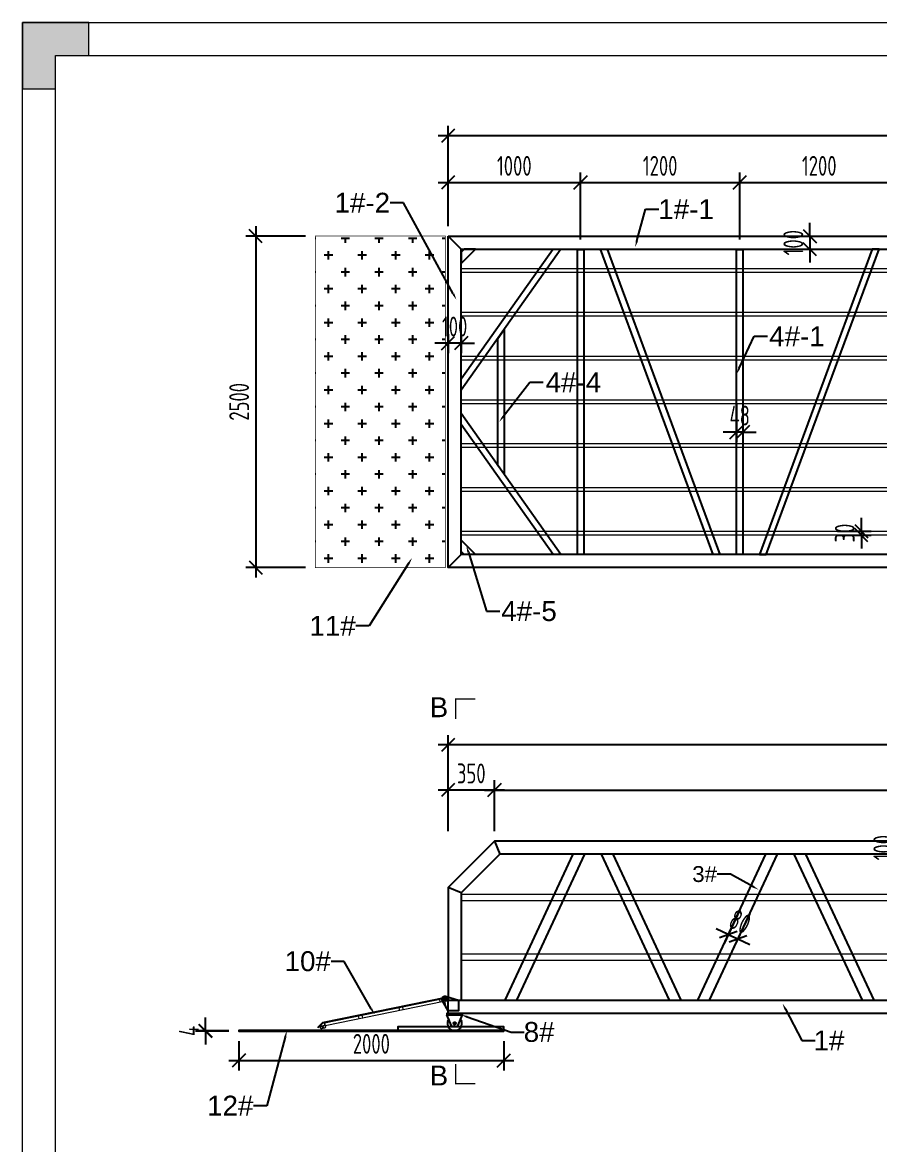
# Model space of a CAD drawing. Header units: millimetres. Extents: x 136606 to 1229059, y 82794 to 127566.
# Drawn here: x 838898 to 845363, y 118569 to 127031 of the extents above; entities that cross this region are included whole.
import ezdxf
from ezdxf import colors
from ezdxf.entities.mleader import LeaderData, LeaderLine
from ezdxf.math import Vec2, Vec3

# ---------------------------------------------------------------- set-up
doc = ezdxf.new("R2010")
doc.units = ezdxf.units.MM
doc.linetypes.add('CENTER', pattern=[0.6, 0.375, -0.075, 0.075, -0.075])
doc.linetypes.add('CENTER2', pattern=[28.575, 19.05, -3.175, 3.175, -3.175])
for name, color, linetype, lineweight in [('加强板', 140, 'Continuous', 18), ('图框', 7, 'Continuous', 13), ('型材', 7, 'Continuous', 15), ('文本', 3, 'Continuous', 13), ('铝斜撑', 241, 'Continuous', 9), ('铝龙骨', 7, 'Continuous', 9)]:
    doc.layers.add(name, color=color, linetype=linetype, lineweight=lineweight)
for name, color, linetype in [('标注', 9, 'Continuous'), ('铝横梁', 220, 'Continuous'), ('铝通', 4, 'Continuous')]:
    doc.layers.add(name, color=color, linetype=linetype)
doc.styles.add('Arial', font='arial.ttf')
doc.styles.add('hztxt', font='ros1.shx', dxfattribs={"width": 0.8, "bigfont": 'hztxt.shx'})
doc.dimstyles.new('DIM-50', dxfattribs={"dimscale": 50, "dimtxt": 3, "dimasz": 2, "dimexe": 1.5, "dimexo": 1.5, "dimgap": 1, "dimtad": 1, "dimdec": 1, "dimdsep": 46, "dimtxsty": 'hztxt', "dimblk": 'OBLIQUE', "dimcen": 0, "dimdle": 1.5, "dimclrd": 9, "dimclre": 9, "dimclrt": 2, "dimadec": 1, "dimazin": 0, "dimtfac": 1, "dimtdec": 1, "dimtix": 1, "dimtmove": 2, "dimatfit": 3, "dimldrblk": 'OBLIQUE', "dimfxl": 15, "dimtolj": 1, "dimtzin": 0, "dimarcsym": 1})

# ---------------------------------------------------------------- blocks, each defined once
blk = doc.blocks.new('_Oblique')
at = {"color": 0, "linetype": 'ByBlock', "lineweight": -2}
blk.add_line((-0.5, -0.5), (0.5, 0.5), dxfattribs=at)
blk = doc.blocks.new('*D942')
at = {"layer": 'Defpoints', "color": 0, "transparency": 16777216}
for p in [(842108.3, 121582), (842108.3, 120857.5, 0), (850108.3, 120857.5, 0)]:
    blk.add_point(p, dxfattribs=at)
at = {"layer": '标注', "color": 9, "lineweight": -2, "transparency": 16777216}
for p, q in [((842108.3, 120932.5), (842108.3, 121657)), ((850108.3, 120932.5), (850108.3, 121657)), ((850183.3, 121582), (842033.3, 121582))]:
    blk.add_line(p, q, dxfattribs=at)
at = {"layer": '标注', "color": 9, "lineweight": -2, "transparency": 16777216, "xscale": 100, "yscale": 100, "zscale": 100, "rotation": 180}
blk.add_blockref('_Oblique', (842108.3, 121582), dxfattribs=at)
at = {"layer": '标注', "color": 9, "lineweight": -2, "transparency": 16777216, "xscale": 100, "yscale": 100, "zscale": 100}
blk.add_blockref('_Oblique', (850108.3, 121582), dxfattribs=at)
at = {"layer": '标注', "color": 2, "transparency": 16777216, "insert": (846108.3, 121707), "char_height": 150, "attachment_point": 5, "style": 'hztxt'}
blk.add_mtext('\\A1;8000', dxfattribs=at)
blk = doc.blocks.new('*D943')
at = {"layer": 'Defpoints', "color": 0, "transparency": 16777216}
for p in [(841108.3, 125419.6, 0), (840657.5, 122919.6), (841108.1, 122919.6, 0)]:
    blk.add_point(p, dxfattribs=at)
at = {"layer": '标注', "color": 9, "lineweight": -2, "transparency": 16777216}
for p, q in [((840657.5, 125494.6), (840657.5, 122844.6)), ((841033.3, 125419.6), (840582.5, 125419.6)), ((841033.1, 122919.6), (840582.5, 122919.6))]:
    blk.add_line(p, q, dxfattribs=at)
at = {"layer": '标注', "color": 9, "lineweight": -2, "transparency": 16777216, "xscale": 100, "yscale": 100, "zscale": 100}
for p, rotation in [((840657.5, 125419.6), 90), ((840657.5, 122919.6), 270)]:
    blk.add_blockref('_Oblique', p, dxfattribs=dict(at, rotation=rotation))
at = {"layer": '标注', "color": 2, "transparency": 16777216, "insert": (840532.5, 124169.6), "char_height": 150, "attachment_point": 5, "rotation": 90, "style": 'hztxt'}
blk.add_mtext('\\A1;2500', dxfattribs=at)
blk = doc.blocks.new('*D945')
at = {"layer": 'Defpoints', "color": 0, "transparency": 16777216}
for p in [(842108.3, 126175.8), (842108.3, 125419.6, 0), (850108.3, 125419.6, 0)]:
    blk.add_point(p, dxfattribs=at)
at = {"layer": '标注', "color": 9, "lineweight": -2, "transparency": 16777216}
for p, q in [((842108.3, 125494.6), (842108.3, 126250.8)), ((850108.3, 125494.6), (850108.3, 126250.8)), ((850183.3, 126175.8), (842033.3, 126175.8))]:
    blk.add_line(p, q, dxfattribs=at)
at = {"layer": '标注', "color": 9, "lineweight": -2, "transparency": 16777216, "xscale": 100, "yscale": 100, "zscale": 100, "rotation": 180}
blk.add_blockref('_Oblique', (842108.3, 126175.8), dxfattribs=at)
at = {"layer": '标注', "color": 9, "lineweight": -2, "transparency": 16777216, "xscale": 100, "yscale": 100, "zscale": 100}
blk.add_blockref('_Oblique', (850108.3, 126175.8), dxfattribs=at)
at = {"layer": '标注', "color": 2, "transparency": 16777216, "insert": (846108.3, 126300.8), "char_height": 150, "attachment_point": 5, "style": 'hztxt'}
blk.add_mtext('\\A1;8000', dxfattribs=at)
blk = doc.blocks.new('EB')
at = {"layer": '加强板'}
blk.add_lwpolyline([(1337537242.4, 365767056.4), (1337537242.4, 365767006.4), (1337537257.4, 365767006.4), (1337537267.4, 365767056.4)], close=True, dxfattribs=at)
at = {"layer": '铝通'}
blk.add_lwpolyline([(1337537285.1, 365767056, 0.668622), (1337537253.6, 365767089.8), (1337537162.4, 365767061.4), (1337537162.4, 365766981.4), (1337537242.4, 365766981.4)], format="xyb", close=True, dxfattribs=at)
blk.add_circle((1337537262.4, 365767066.4), 7, dxfattribs=at)
blk = doc.blocks.new('*D951')
at = {"layer": 'Defpoints', "color": 0, "transparency": 16777216}
for p in [(845508.3, 125824), (844308.3, 125319.6, 0), (845508.3, 125319.6, 0)]:
    blk.add_point(p, dxfattribs=at)
at = {"layer": '标注', "color": 9, "lineweight": -2, "transparency": 16777216}
for p, q in [((844308.3, 125394.6), (844308.3, 125899)), ((845508.3, 125394.6), (845508.3, 125899)), ((844233.3, 125824), (845583.3, 125824))]:
    blk.add_line(p, q, dxfattribs=at)
at = {"layer": '标注', "color": 9, "lineweight": -2, "transparency": 16777216, "xscale": 100, "yscale": 100, "zscale": 100, "rotation": 180}
blk.add_blockref('_Oblique', (844308.3, 125824), dxfattribs=at)
at = {"layer": '标注', "color": 9, "lineweight": -2, "transparency": 16777216, "xscale": 100, "yscale": 100, "zscale": 100}
blk.add_blockref('_Oblique', (845508.3, 125824), dxfattribs=at)
at = {"layer": '标注', "color": 2, "transparency": 16777216, "insert": (844908.3, 125949), "char_height": 150, "attachment_point": 5, "style": 'hztxt'}
blk.add_mtext('\\A1;1200', dxfattribs=at)
blk = doc.blocks.new('*D952')
at = {"layer": 'Defpoints', "color": 0, "transparency": 16777216}
for p in [(844308.3, 125824), (843108.3, 125319.6, 0), (844308.3, 125319.6, 0)]:
    blk.add_point(p, dxfattribs=at)
at = {"layer": '标注', "color": 9, "lineweight": -2, "transparency": 16777216}
for p, q in [((843108.3, 125394.6), (843108.3, 125899)), ((844308.3, 125394.6), (844308.3, 125899)), ((843033.3, 125824), (844383.3, 125824))]:
    blk.add_line(p, q, dxfattribs=at)
at = {"layer": '标注', "color": 9, "lineweight": -2, "transparency": 16777216, "xscale": 100, "yscale": 100, "zscale": 100, "rotation": 180}
blk.add_blockref('_Oblique', (843108.3, 125824), dxfattribs=at)
at = {"layer": '标注', "color": 9, "lineweight": -2, "transparency": 16777216, "xscale": 100, "yscale": 100, "zscale": 100}
blk.add_blockref('_Oblique', (844308.3, 125824), dxfattribs=at)
at = {"layer": '标注', "color": 2, "transparency": 16777216, "insert": (843708.3, 125949), "char_height": 150, "attachment_point": 5, "style": 'hztxt'}
blk.add_mtext('\\A1;1200', dxfattribs=at)
blk = doc.blocks.new('*D953')
at = {"layer": 'Defpoints', "color": 0, "transparency": 16777216}
for p in [(843108.3, 125824), (842108.3, 125419.6, 0), (843108.3, 125319.6, 0)]:
    blk.add_point(p, dxfattribs=at)
at = {"layer": '标注', "color": 9, "lineweight": -2, "transparency": 16777216}
for p, q in [((842108.3, 125494.6), (842108.3, 125899)), ((843108.3, 125394.6), (843108.3, 125899)), ((842033.3, 125824), (843183.3, 125824))]:
    blk.add_line(p, q, dxfattribs=at)
at = {"layer": '标注', "color": 9, "lineweight": -2, "transparency": 16777216, "xscale": 100, "yscale": 100, "zscale": 100, "rotation": 180}
blk.add_blockref('_Oblique', (842108.3, 125824), dxfattribs=at)
at = {"layer": '标注', "color": 9, "lineweight": -2, "transparency": 16777216, "xscale": 100, "yscale": 100, "zscale": 100}
blk.add_blockref('_Oblique', (843108.3, 125824), dxfattribs=at)
at = {"layer": '标注', "color": 2, "transparency": 16777216, "insert": (842608.3, 125949), "char_height": 150, "attachment_point": 5, "style": 'hztxt'}
blk.add_mtext('\\A1;1000', dxfattribs=at)
blk = doc.blocks.new('*D954')
at = {"layer": 'Defpoints', "color": 0, "transparency": 16777216}
for p in [(845737.7, 120857.5, 0), (845516.9, 120757.5), (845737.7, 120757.5, 0)]:
    blk.add_point(p, dxfattribs=at)
at = {"layer": '标注', "color": 9, "lineweight": -2, "transparency": 16777216}
for p, q in [((845516.9, 120857.5), (845516.9, 120957.5)), ((845662.7, 120857.5), (845441.9, 120857.5)), ((845516.9, 120857.5), (845516.9, 120757.5)), ((845662.7, 120757.5), (845441.9, 120757.5)), ((845516.9, 120757.5), (845516.9, 120657.5))]:
    blk.add_line(p, q, dxfattribs=at)
at = {"layer": '标注', "color": 9, "lineweight": -2, "transparency": 16777216, "xscale": 100, "yscale": 100, "zscale": 100}
for p, rotation in [((845516.9, 120857.5), 270), ((845516.9, 120757.5), 90)]:
    blk.add_blockref('_Oblique', p, dxfattribs=dict(at, rotation=rotation))
at = {"layer": '标注', "color": 2, "transparency": 16777216, "insert": (845391.9, 120807.5), "char_height": 150, "attachment_point": 5, "rotation": 90, "style": 'hztxt'}
blk.add_mtext('\\A1;100', dxfattribs=at)
blk = doc.blocks.new('*D956')
at = {"layer": 'Defpoints', "color": 0, "transparency": 16777216}
for p in [(842108.3, 121242.2), (842108.3, 120857.5, 0), (842458.3, 120857.5, 0)]:
    blk.add_point(p, dxfattribs=at)
at = {"layer": '标注', "color": 9, "lineweight": -2, "transparency": 16777216}
for p, q in [((842108.3, 120932.5), (842108.3, 121317.2)), ((842458.3, 120932.5), (842458.3, 121317.2)), ((842533.3, 121242.2), (842033.3, 121242.2))]:
    blk.add_line(p, q, dxfattribs=at)
at = {"layer": '标注', "color": 9, "lineweight": -2, "transparency": 16777216, "xscale": 100, "yscale": 100, "zscale": 100, "rotation": 180}
blk.add_blockref('_Oblique', (842108.3, 121242.2), dxfattribs=at)
at = {"layer": '标注', "color": 9, "lineweight": -2, "transparency": 16777216, "xscale": 100, "yscale": 100, "zscale": 100}
blk.add_blockref('_Oblique', (842458.3, 121242.2), dxfattribs=at)
at = {"layer": '标注', "color": 2, "transparency": 16777216, "insert": (842283.3, 121367.2), "char_height": 150, "attachment_point": 5, "style": 'hztxt'}
blk.add_mtext('\\A1;350', dxfattribs=at)
blk = doc.blocks.new('*D957')
at = {"layer": 'Defpoints', "color": 0, "transparency": 16777216}
for p in [(849758.3, 121242.2), (842458.3, 120857.5, 0), (849758.3, 120857.5, 0)]:
    blk.add_point(p, dxfattribs=at)
at = {"layer": '标注', "color": 9, "lineweight": -2, "transparency": 16777216}
for p, q in [((842458.3, 120932.5), (842458.3, 121317.2)), ((849758.3, 120932.5), (849758.3, 121317.2)), ((842383.3, 121242.2), (849833.3, 121242.2))]:
    blk.add_line(p, q, dxfattribs=at)
at = {"layer": '标注', "color": 9, "lineweight": -2, "transparency": 16777216, "xscale": 100, "yscale": 100, "zscale": 100, "rotation": 180}
blk.add_blockref('_Oblique', (842458.3, 121242.2), dxfattribs=at)
at = {"layer": '标注', "color": 9, "lineweight": -2, "transparency": 16777216, "xscale": 100, "yscale": 100, "zscale": 100}
blk.add_blockref('_Oblique', (849758.3, 121242.2), dxfattribs=at)
at = {"layer": '标注', "color": 2, "transparency": 16777216, "insert": (846108.3, 121367.2), "char_height": 150, "attachment_point": 5, "style": 'hztxt'}
blk.add_mtext('\\A1;7300', dxfattribs=at)
blk = doc.blocks.new('GW-R')
at = {"color": 3, "linetype": 'CENTER2'}
for p, q in [((8398.2, 1959.9), (8368.2, 1959.9)), ((8383.2, 1944.9), (8383.2, 1974.9))]:
    blk.add_line(p, q, dxfattribs=at)
at = {"color": 1, "linetype": 'CENTER', "ltscale": 0.52}
for p, q in [((8368.9, 1959.9), (8397.5, 1959.9)), ((8383.2, 1974.2), (8383.2, 1945.6))]:
    blk.add_line(p, q, dxfattribs=at)
blk.add_lwpolyline([(8443.2, 2034.9), (8323.2, 2034.9), (8323.2, 2024.9), (8443.2, 2024.9)], close=True)
at = {"color": 0}
for points in [[(8360.4, 1941.6), (8323.2, 2024.9)], [(8405.9, 1941.6), (8443.2, 2024.9)]]:
    blk.add_lwpolyline(points, dxfattribs=at)
blk.add_lwpolyline([(8405.9, 1941.6, -0.317501), (8396.5, 1934.9), (8369.9, 1934.9, -0.317501), (8360.4, 1941.6)], format="xyb")
blk.add_circle((8383.2, 1959.9), 9)
blk.add_circle((8383.2, 1959.9), 9)
blk.add_arc((8383.2, 1959.9), 55, 144.99437, 35.00563)
blk = doc.blocks.new('A$C32F71815')
at = {"layer": '铝斜撑', "linetype": 'Continuous'}
for p, q in [((3, 20), (0, 20)), ((0, 20), (0, 0)), ((40, 0), (0, 0)), ((3, 20), (3, 3)), ((40, 3), (3, 3)), ((40, 0), (40, 3))]:
    blk.add_line(p, q, dxfattribs=at)
blk = doc.blocks.new('tb')
at = {"lineweight": 0}
h = blk.add_hatch(dxfattribs=at)
h.set_pattern_fill('ANSI31', color=256, scale=0.125, style=0)
h.set_pattern_definition([(45, (-488846.90197, 126237.06756), (-0.2806330038, 0.28063300377), [])])
edge = h.paths.add_edge_path(flags=17)
edge.add_arc((0, 0), 6.5, 0, 360)
edge = h.paths.add_edge_path()
edge.add_arc((0, 0), 10, 0, 360)
for p, q in [((-15, -5), (-15, 15)), ((-15, 15), (943.1, 15)), ((-10, 10), (-10, -5)), ((941.6, 10), (-10, 10)), ((941.6, 10), (982.3, -16.4)), ((943.1, 15), (985, -12.2)), ((-10, -5), (-15, -5)), ((927.3, -10), (927.3, -20)), ((937.3, -30), (957.3, -30)), ((941.3, -23), (953.3, -23)), ((941.3, -30), (941.3, -23)), ((944.8, -23), (944.8, -7)), ((949.8, -23), (949.8, -7)), ((953.3, -30), (953.3, -23)), ((967.3, -10), (967.3, -20)), ((982.3, -16.4), (985, -12.2))]:
    blk.add_line(p, q, dxfattribs=at)
for points in [[(14.2, -10), (14.2, 10), (927.3, 10), (927.3, -10)], [(44.2, 10), (44.2, -10), (14.2, -10), (14.2, 10)], [(356.2, 10), (356.2, -10), (326.2, -10), (326.2, 10)], [(668.3, 10), (668.3, -10), (638.3, -10), (638.3, 10)]]:
    blk.add_lwpolyline(points, close=True, dxfattribs=at)
for radius in [10, 6.5]:
    blk.add_circle((0, 0), radius, dxfattribs=at)
for centre, start, end in [((937.3, -20), 180, 270), ((957.3, -20), 270, 0)]:
    blk.add_arc(centre, 10, start, end, dxfattribs=at)
blk.add_blockref('A$C32F71815', (927.3, -10), dxfattribs=at)
blk = doc.blocks.new('GW-TK')
at = {"layer": '图框', "linetype": 'Continuous', "lineweight": 0}
h = blk.add_hatch(color=256, dxfattribs=at)
h.dxf.hatch_style = 1
h.paths.add_polyline_path([(927183.55, 464715.01), (927183.55, 464705.01), (927188.55, 464705.01), (927188.55, 464710.01), (927193.56, 464710.01), (927193.56, 464715.01)])
blk.add_lwpolyline([(927188.55, 464705.01), (927188.55, 464710.01), (927193.56, 464710.01), (927193.56, 464715.01), (927183.55, 464715.01), (927183.55, 464705.01)], close=True, dxfattribs=at)
at = {"layer": '图框'}
for points in [[(927183.55, 464715.01), (927603.55, 464715.01), (927603.55, 464418.01), (927183.55, 464418.01)], [(927188.55, 464710.01), (927598.55, 464710.01), (927598.55, 464423.01), (927188.55, 464423.01)]]:
    blk.add_lwpolyline(points, close=True, dxfattribs=at)
blk = doc.blocks.new('*U907')
at = {"layer": '铝横梁', "color": 11}
blk.add_lwpolyline([(24, -1150), (-24, -1150), (-24, 1150), (24, 1150)], close=True, dxfattribs=at)
blk = doc.blocks.new('*U908')
at = {"color": 0, "linetype": 'ByBlock', "lineweight": -2, "transparency": 16777216}
for p in [(0, 0), (1200, 0), (2400, 0), (3600, 0), (4800, 0), (6000, 0)]:
    blk.add_blockref('*U907', p, dxfattribs=at)
blk = doc.blocks.new('*D1232')
at = {"color": 9, "lineweight": -2, "transparency": 16777216}
for p, q in [((844838.1, 125419.6), (844838.1, 125519.6)), ((844579.1, 125419.6), (844913.1, 125419.6)), ((844838.1, 125419.6), (844838.1, 125319.6)), ((844579.1, 125319.6), (844913.1, 125319.6)), ((844838.1, 125319.6), (844838.1, 125219.6))]:
    blk.add_line(p, q, dxfattribs=at)
at = {"layer": 'Defpoints', "color": 0, "transparency": 16777216}
for p in [(844504.1, 125419.6, 0), (844504.1, 125319.6, 0), (844838.1, 125319.6)]:
    blk.add_point(p, dxfattribs=at)
at = {"color": 9, "lineweight": -2, "transparency": 16777216, "xscale": 100, "yscale": 100, "zscale": 100}
for p, rotation in [((844838.1, 125419.6), 270), ((844838.1, 125319.6), 90)]:
    blk.add_blockref('_Oblique', p, dxfattribs=dict(at, rotation=rotation))
at = {"color": 2, "transparency": 16777216, "insert": (844713.1, 125369.6), "char_height": 150, "attachment_point": 5, "rotation": 90, "style": 'hztxt'}
blk.add_mtext('\\A1;100', dxfattribs=at)
blk = doc.blocks.new('*D1057')
at = {"color": 9, "lineweight": -2, "transparency": 16777216}
for p, q in [((844284.3, 124155.1), (844284.3, 123865.9)), ((844332.3, 124155.1), (844332.3, 123865.9)), ((844284.3, 123940.9), (844184.3, 123940.9)), ((844332.3, 123940.9), (844284.3, 123940.9)), ((844332.3, 123940.9), (844432.3, 123940.9))]:
    blk.add_line(p, q, dxfattribs=at)
at = {"layer": 'Defpoints', "color": 0, "transparency": 16777216}
for p in [(844284.3, 124230.1, 0), (844332.3, 124230.1, 0), (844284.3, 123940.9)]:
    blk.add_point(p, dxfattribs=at)
at = {"color": 9, "lineweight": -2, "transparency": 16777216, "xscale": 100, "yscale": 100, "zscale": 100}
blk.add_blockref('_Oblique', (844284.3, 123940.9), dxfattribs=at)
at = {"color": 9, "lineweight": -2, "transparency": 16777216, "xscale": 100, "yscale": 100, "zscale": 100, "rotation": 180}
blk.add_blockref('_Oblique', (844332.3, 123940.9), dxfattribs=at)
at = {"color": 2, "transparency": 16777216, "insert": (844308.3, 124065.9), "char_height": 150, "attachment_point": 5, "style": 'hztxt'}
blk.add_mtext('\\A1;48', dxfattribs=at)
blk = doc.blocks.new('*D1059')
at = {"color": 9, "lineweight": -2, "transparency": 16777216}
for p, q in [((845226, 123194.6), (845226, 123294.6)), ((845045.9, 123194.6), (845301, 123194.6)), ((845045.9, 123164.6), (845301, 123164.6)), ((845226, 123194.6), (845226, 123164.6)), ((845226, 123164.6), (845226, 123064.6))]:
    blk.add_line(p, q, dxfattribs=at)
at = {"layer": 'Defpoints', "color": 0, "transparency": 16777216}
for p in [(844970.9, 123194.6, 0), (844970.9, 123164.6, 0), (845226, 123164.6)]:
    blk.add_point(p, dxfattribs=at)
at = {"color": 9, "lineweight": -2, "transparency": 16777216, "xscale": 100, "yscale": 100, "zscale": 100}
for p, rotation in [((845226, 123194.6), 270), ((845226, 123164.6), 90)]:
    blk.add_blockref('_Oblique', p, dxfattribs=dict(at, rotation=rotation))
at = {"color": 2, "transparency": 16777216, "insert": (845101, 123179.6), "char_height": 150, "attachment_point": 5, "rotation": 90, "style": 'hztxt'}
blk.add_mtext('\\A1;30', dxfattribs=at)
blk = doc.blocks.new('*U911')
at = {"layer": '铝龙骨', "color": 7}
blk.add_lwpolyline([(-3900, -15), (-3900, 15), (3900, 15), (3900, -15)], close=True, dxfattribs=at)
blk = doc.blocks.new('*U912')
at = {"color": 0, "linetype": 'ByBlock', "lineweight": -2, "transparency": 16777216}
for p in [(0, 1980), (0, 1650), (0, 1320), (0, 990), (0, 660), (0, 330), (0, 0)]:
    blk.add_blockref('*U911', p, dxfattribs=at)
blk = doc.blocks.new('*D1234')
at = {"color": 9, "lineweight": -2, "transparency": 16777216}
for p, q in [((842108.3, 124679.5), (842108.3, 124537.2)), ((842208.3, 124679.5), (842208.3, 124537.2)), ((842108.3, 124612.2), (842008.3, 124612.2)), ((842208.3, 124612.2), (842108.3, 124612.2)), ((842208.3, 124612.2), (842308.3, 124612.2))]:
    blk.add_line(p, q, dxfattribs=at)
at = {"layer": 'Defpoints', "color": 0, "transparency": 16777216}
for p in [(842108.3, 124754.5, 0), (842208.3, 124754.5, 0), (842108.3, 124612.2)]:
    blk.add_point(p, dxfattribs=at)
at = {"color": 9, "lineweight": -2, "transparency": 16777216, "xscale": 100, "yscale": 100, "zscale": 100}
blk.add_blockref('_Oblique', (842108.3, 124612.2), dxfattribs=at)
at = {"color": 9, "lineweight": -2, "transparency": 16777216, "xscale": 100, "yscale": 100, "zscale": 100, "rotation": 180}
blk.add_blockref('_Oblique', (842208.3, 124612.2), dxfattribs=at)
at = {"color": 2, "transparency": 16777216, "insert": (842158.3, 124737.2), "char_height": 150, "attachment_point": 5, "style": 'hztxt'}
blk.add_mtext('\\A1;100', dxfattribs=at)
blk = doc.blocks.new('*D1236')
at = {"color": 9, "lineweight": -2, "transparency": 16777216}
for p, q in [((844308.7, 120339.5), (844190.2, 120085.7)), ((844381.2, 120305.7), (844262.7, 120051.8)), ((844221.9, 120153.6), (844131.3, 120195.9)), ((844221.9, 120153.6), (844294.4, 120119.8)), ((844294.4, 120119.8), (844385, 120077.5))]:
    blk.add_line(p, q, dxfattribs=at)
at = {"layer": 'Defpoints', "color": 0, "transparency": 16777216}
for p in [(844340.4, 120407.5, 0), (844412.9, 120373.7, 0), (844294.4, 120119.8)]:
    blk.add_point(p, dxfattribs=at)
at = {"color": 9, "lineweight": -2, "transparency": 16777216, "xscale": 100, "yscale": 100, "zscale": 100}
for p, rotation in [((844221.9, 120153.6), 334.9756060911737), ((844294.4, 120119.8), 154.9756060911737)]:
    blk.add_blockref('_Oblique', p, dxfattribs=dict(at, rotation=rotation))
at = {"color": 2, "transparency": 16777216, "insert": (844311, 120250), "char_height": 150, "attachment_point": 5, "rotation": 334.97561, "style": 'hztxt'}
blk.add_mtext('\\A1;80', dxfattribs=at)
blk = doc.blocks.new('*D1258')
at = {"layer": 'Defpoints', "color": 0, "transparency": 16777216}
for p in [(840530, 119423.6, 0), (842530, 119423.6, 0), (842530, 119203.4)]:
    blk.add_point(p, dxfattribs=at)
at = {"layer": '标注', "color": 9, "lineweight": -2, "transparency": 16777216}
for p, q in [((840530, 119348.6), (840530, 119128.4)), ((842530, 119348.6), (842530, 119128.4)), ((840455, 119203.4), (842605, 119203.4))]:
    blk.add_line(p, q, dxfattribs=at)
at = {"layer": '标注', "color": 9, "lineweight": -2, "transparency": 16777216, "xscale": 100, "yscale": 100, "zscale": 100, "rotation": 180}
blk.add_blockref('_Oblique', (840530, 119203.4), dxfattribs=at)
at = {"layer": '标注', "color": 9, "lineweight": -2, "transparency": 16777216, "xscale": 100, "yscale": 100, "zscale": 100}
blk.add_blockref('_Oblique', (842530, 119203.4), dxfattribs=at)
at = {"layer": '标注', "color": 2, "transparency": 16777216, "insert": (841530, 119328.4), "char_height": 150, "attachment_point": 5, "style": 'hztxt'}
blk.add_mtext('\\A1;2000', dxfattribs=at)
blk = doc.blocks.new('*D1259')
at = {"layer": 'Defpoints', "color": 0, "transparency": 16777216}
for p in [(840278.2, 119423.6), (840530, 119427.6, 0), (840530, 119423.6, 0)]:
    blk.add_point(p, dxfattribs=at)
at = {"layer": '标注', "color": 9, "lineweight": -2, "transparency": 16777216}
for p, q in [((840278.2, 119427.6), (840278.2, 119527.6)), ((840455, 119427.6), (840203.2, 119427.6)), ((840455, 119423.6), (840203.2, 119423.6)), ((840278.2, 119427.6), (840278.2, 119423.6)), ((840278.2, 119423.6), (840278.2, 119323.6))]:
    blk.add_line(p, q, dxfattribs=at)
at = {"layer": '标注', "color": 9, "lineweight": -2, "transparency": 16777216, "xscale": 100, "yscale": 100, "zscale": 100}
for p, rotation in [((840278.2, 119427.6), 270), ((840278.2, 119423.6), 90)]:
    blk.add_blockref('_Oblique', p, dxfattribs=dict(at, rotation=rotation))
at = {"layer": '标注', "color": 2, "transparency": 16777216, "insert": (840153.2, 119425.6), "char_height": 150, "attachment_point": 5, "rotation": 90, "style": 'hztxt'}
blk.add_mtext('\\A1;4', dxfattribs=at)

msp = doc.modelspace()

# ---------------------------------------------------------------- hatches: boundary and pattern name
h = msp.add_hatch()
h.set_pattern_fill('CROSS', color=252, scale=20, angle=90)
h.set_pattern_definition([(90, (-1071921.44, -69575.38), (-127, 127), [63.5, -190.5]), (180, (-1071889.69, -69543.63), (-127, -127), [63.5, -190.5])])
h.paths.add_polyline_path([(842088.2755, 125409.5473), (841108.3253, 125409.5473), (841108.3253, 122919.577), (842088.2755, 122919.577)])

# ---------------------------------------------------------------- linework, layer by layer
at = {"const_width": 5, "elevation": 0.0005}
msp.add_lwpolyline([(841108.3253, 122919.577), (842088.2755, 122919.577), (842088.2755, 125419.577), (841108.3253, 125419.577)], close=True, dxfattribs=at)
at = {"const_width": 10, "elevation": -0.0005}
for points in [[(842165.2315, 121778.9227), (842165.2315, 121928.9227), (842315.2315, 121928.9227)], [(842165.2315, 119176.929), (842165.2315, 119026.929), (842315.2315, 119026.929)]]:
    msp.add_lwpolyline(points, dxfattribs=at)
at = {"color": 7, "elevation": 0.0005}
msp.add_lwpolyline([(842530.0074, 119427.6394), (840529.9876, 119427.6394), (840529.9876, 119423.6394), (842530.0074, 119423.6394), (842530.0074, 119427.6394)], dxfattribs=at)
at = {"elevation": 0.0005}
msp.add_lwpolyline([(842530.0074, 119427.6394), (842530.0074, 119457.6394), (841730.0074, 119457.6394), (841730.0074, 119427.6394)], dxfattribs=at)
at = {"layer": '型材', "elevation": 0.0005}
for points in [[(842208.2755, 120457.4995), (850008.2755, 120457.4995), (850008.2755, 120407.4995), (842208.2755, 120407.4995)], [(842208.2755, 120007.4995), (850008.2755, 120007.4995), (850008.2755, 119957.4995), (842208.2755, 119957.4995)]]:
    msp.add_lwpolyline(points, close=True, dxfattribs=at)
at = {"layer": '铝横梁', "color": 11, "elevation": 0.0005}
for points in [[(842314.3473, 125319.6019), (842229.4945, 125319.6019), (842208.2755, 125298.383), (842208.2755, 125213.5302)], [(843257.2755, 125319.6019), (843308.4543, 125319.6019), (844159.2755, 123019.5522), (844108.0965, 123019.5522)], [(845359.2755, 125319.6019), (845308.0967, 125319.6019), (844457.2755, 123019.5522), (844508.4546, 123019.5522)], [(842484.2581, 124648.4234), (842532.2581, 124716.2452), (842532.2581, 123622.9089), (842484.2581, 123690.7307)], [(842314.3473, 123019.5522), (842229.4945, 123019.5522), (842208.2755, 123040.7711), (842208.2755, 123125.6239)]]:
    msp.add_lwpolyline(points, close=True, dxfattribs=at)
for points in [[(842959.2755, 125319.6019), (842208.2755, 124258.4722)], [(842900.4703, 125319.6019), (842208.2755, 124341.5613)], [(842959.2755, 123019.5522), (842208.2755, 124080.6819)], [(842900.4703, 123019.5522), (842208.2755, 123997.5927)]]:
    msp.add_lwpolyline(points, dxfattribs=at)
at = {"layer": '铝横梁', "color": 6, "elevation": 0.0005}
for points in [[(843049.8069, 120757.4932), (842536.2982, 119657.4932)], [(843138.0947, 120757.4932), (842624.586, 119657.4932)], [(843263.5018, 120757.4932), (843777.0105, 119657.4932)], [(843351.7895, 120757.4932), (843865.2982, 119657.4932)], [(844503.8069, 120757.4932), (843990.2982, 119657.4932)], [(844592.0947, 120757.4932), (844078.586, 119657.4932)], [(844717.5018, 120757.4932), (845231.0105, 119657.4932)], [(844805.7895, 120757.4932), (845319.2982, 119657.4932)]]:
    msp.add_lwpolyline(points, dxfattribs=at)
at = {"layer": '铝通', "color": 4, "elevation": 0.0005}
for points in [[(842208.2755, 125319.6019), (842108.2755, 125419.6019)], [(842208.4009, 123019.5522), (842108.2755, 122919.5522)], [(850108.2755, 119657.4932), (850108.2755, 120507.4932), (849758.2755, 120857.4932), (842458.2755, 120857.4932), (842108.2755, 120507.4932), (842108.2755, 119657.4932)], [(842458.2755, 120857.4932), (842499.6969, 120757.4932)], [(850008.2755, 119657.4932), (850008.2755, 120466.0718), (849716.8542, 120757.4932), (842499.6969, 120757.4932), (842208.2755, 120466.0718), (842208.2755, 119657.4932)], [(842208.2755, 120466.0718), (842108.2755, 120507.4932)], [(842108.2755, 119657.4932), (850108.2755, 119657.4932), (850108.2755, 119557.4932), (842108.2755, 119557.4932), (842108.2755, 119657.4932)]]:
    msp.add_lwpolyline(points, dxfattribs=at)
for points in [[(842108.2755, 125419.6019), (850108.3253, 125419.6019), (850108.3253, 122919.5522), (842108.2755, 122919.5522)], [(842208.2755, 125319.6019), (850008.3253, 125319.6019), (850008.3253, 123019.5522), (842208.2755, 123019.5522)]]:
    msp.add_lwpolyline(points, close=True, dxfattribs=at)
at = {"layer": '铝通'}
msp.add_circle((842088.2786, 119662.4932, 0.0005), 7, dxfattribs=at)

# ---------------------------------------------------------------- block references
for name, p in [('*U908', (843108.2755, 124169.577, 0.0005)), ('*U912', (846108.2379, 123179.5522, 0.001)), ('GW-R', (833775.0788, 117522.5651, 0.0005))]:
    msp.add_blockref(name, p)
at = {"xscale": -1, "rotation": 11.54607630109346}
msp.add_blockref('tb', (842088.2786, 119662.4932, 0.0005), dxfattribs=at)
at = {"layer": '型材', "color": 22, "xscale": -1}
msp.add_blockref('EB', (1338379350.6516, -365647403.9346, 0.0005), dxfattribs=at)
at = {"layer": '文本', "xscale": 50, "yscale": 50, "zscale": 50}
msp.add_blockref('GW-TK', (-45520279.552, -23108720.093), dxfattribs=at)

# ---------------------------------------------------------------- texts
at = {"char_height": 150, "style": 'Arial'}
for insert, attachment_point in [((841969.4902, 121941.5668, -0.0005), 1), ((841969.4902, 119014.2849, -0.0005), 7)]:
    msp.add_mtext_dynamic_manual_height_columns('B', width=409.099518, gutter_width=12.5, heights=[0], dxfattribs=dict(at, insert=insert, attachment_point=attachment_point))

# ---------------------------------------------------------------- dimensions: what is measured, and where the dimension line sits
dim = msp.add_linear_dim(base=(844838.1425, 125319.6019), p1=(844504.1362, 125419.6019, 0.0005), p2=(844504.1362, 125319.6019, 0.0005), angle=90, dimstyle='DIM-50')
dim.commit()
dim.dimension.update_dxf_attribs({"geometry": '*D1232', "text_midpoint": (844713.1425, 125369.6019)})
for p1, p2, distance, picture, middle in [((842208.2755, 124754.5163, 0.0005), (842108.2755, 124754.5163, 0.0005), 142.2835, '*D1234', (842158.2755, 124737.2328)), ((844970.8525, 123194.5522, 0.001), (844970.8525, 123164.5522, 0.001), 255.1598, '*D1059', (845101.0123, 123179.5522)), ((844340.4208, 120407.4995, 0.0005), (844412.911, 120373.6591, 0.0005), -280.1579, '*D1236', (844311.0335, 120249.9865))]:
    dim = msp.add_aligned_dim(p1=p1, p2=p2, distance=distance, dimstyle='DIM-50')
    dim.commit()
    dim.dimension.update_dxf_attribs({"geometry": picture, "text_midpoint": middle})
dim = msp.add_linear_dim(base=(844284.2755, 123940.8851), p1=(844332.2755, 124230.1109, 0.0005), p2=(844284.2755, 124230.1109, 0.0005), dimstyle='DIM-50')
dim.commit()
dim.dimension.update_dxf_attribs({"geometry": '*D1057', "text_midpoint": (844308.2755, 124065.8851)})
at = {"layer": '标注'}
for base, p1, p2, picture, middle in [((842108.2755, 126175.8191), (850108.3253, 125419.6019, 0.0005), (842108.2755, 125419.6019, 0.0005), '*D945', (846108.3004, 126300.8191)), ((843108.2755, 125823.9805), (842108.2755, 125419.6019, 0.0005), (843108.2755, 125319.6019, 0.0005), '*D953', (842608.2755, 125948.9805)), ((844308.2755, 125823.9805), (843108.2755, 125319.6019, 0.0005), (844308.2755, 125319.6019, 0.0005), '*D952', (843708.2755, 125948.9805)), ((845508.2755, 125823.9805), (844308.2755, 125319.6019, 0.0005), (845508.2755, 125319.6019, 0.0005), '*D951', (844908.2755, 125948.9805)), ((842108.2755, 121242.1688), (842458.2755, 120857.4932, 0.0005), (842108.2755, 120857.4932, 0.0005), '*D956', (842283.2755, 121367.1688)), ((842530.0074, 119203.4409), (840529.9876, 119423.6394, 0.0005), (842530.0074, 119423.6394, 0.0005), '*D1258', (841529.9975, 119328.4409))]:
    dim = msp.add_linear_dim(base=base, p1=p1, p2=p2, dimstyle='DIM-50', dxfattribs=at)
    dim.commit()
    dim.dimension.update_dxf_attribs({"geometry": picture, "text_midpoint": middle})
for base, p1, p2, angle, picture, middle in [((840657.4795, 122919.6019), (841108.2755, 125419.6019, 0.0005), (841108.1253, 122919.6019, 0.0005), 90, '*D943', (840532.4795, 124169.6019)), ((849758.2755, 121242.1688), (842458.2755, 120857.4932, 0.0005), (849758.2755, 120857.4932, 0.0005), 180, '*D957', (846108.2755, 121367.1688)), ((845516.9412, 120757.4932), (845737.6976, 120857.4932, 0.0005), (845737.6976, 120757.4932, 0.0005), 90, '*D954', (845391.9412, 120807.4932)), ((840278.1712, 119423.6394), (840529.9876, 119427.6394, 0.0005), (840529.9876, 119423.6394, 0.0005), 90, '*D1259', (840153.1712, 119425.6394))]:
    dim = msp.add_linear_dim(base=base, p1=p1, p2=p2, angle=angle, dimstyle='DIM-50', dxfattribs=at)
    dim.commit()
    dim.dimension.update_dxf_attribs({"geometry": picture, "text_midpoint": middle})
dim = msp.add_aligned_dim(p1=(850108.2755, 120857.4932, 0.0005), p2=(842108.2755, 120857.4932, 0.0005), distance=-724.4948, dimstyle='DIM-50', dxfattribs=at)
dim.commit()
dim.dimension.update_dxf_attribs({"geometry": '*D942', "text_midpoint": (846108.2755, 121706.988)})

# ---------------------------------------------------------------- leaders
at = {"layer": '标注', "color": 6}
ml = msp.add_multileader_mtext('Standard', dxfattribs=at)
ml.set_content('1#-2', color=6, style='Arial')
ml.set_leader_properties(color=9)
ml.build(insert=Vec2(0, 0))
ml.multileader.update_dxf_attribs({"dogleg_length": 100, "arrow_head_size": 50})
ctx = ml.context
ctx.base_point, ctx.char_height, ctx.arrow_head_size, ctx.landing_gap_size, ctx.plane_origin = Vec3(841284.7679, 125671.1862, -0.0005), 150, 50, 1, Vec3(843517.9746, 126975.4628, -0.0005)
ctx.text_align_type = 2
notes = []
notes.append((ctx, [(1, (1, 1, 0), (841772.3068, 125671.1862, -0.0005), (-1, 0), 100, [(0, [(842171.9354, 124939.0851, -0.0005)], 0, [])])]))
ctx.mtext.insert, ctx.mtext.alignment, ctx.mtext.flow_direction = Vec3(841671.3068, 125746.1862, -0.0005), 3, 5
ml = msp.add_multileader_mtext('Standard', dxfattribs=at)
ml.set_content('1#-1', color=6, style='Arial')
ml.set_leader_properties(color=9)
ml.build(insert=Vec2(0, 0))
ml.multileader.update_dxf_attribs({"dogleg_length": 100, "arrow_head_size": 50})
ctx = ml.context
ctx.base_point, ctx.char_height, ctx.arrow_head_size, ctx.landing_gap_size, ctx.plane_origin = Vec3(843697.368, 125622.7644, -0.0005), 150, 50, 1, Vec3(847760.6327, 127236.0788, -0.0005)
ctx.text_align_type = 2
notes.append((ctx, [(0, (1, 1, 0), (843597.368, 125622.7644, -0.0005), (1, 0), 100, [(0, [(843520.1651, 125335.4838, -0.0005)], 0, [])])]))
ctx.mtext.insert, ctx.mtext.alignment, ctx.mtext.flow_direction = Vec3(844113.8942, 125697.7644, -0.0005), 3, 5
ml = msp.add_multileader_mtext('Standard', dxfattribs=at)
ml.set_content('4#-1', color=6, style='Arial')
ml.set_leader_properties(color=9)
ml.build(insert=Vec2(0, 0))
ml.multileader.update_dxf_attribs({"dogleg_length": 100, "arrow_head_size": 50})
ctx = ml.context
ctx.base_point, ctx.char_height, ctx.arrow_head_size, ctx.landing_gap_size, ctx.plane_origin = Vec3(844517.8589, 124664.0345, -0.001), 150, 50, 1, Vec3(849520.0514, 125660.5338, -0.001)
ctx.text_align_type = 2
notes.append((ctx, [(1, (1, 1, 0), (844417.8589, 124664.0345, -0.001), (1, 0), 100, [(0, [(844284.1644, 124378.0839, -0.001)], 0, [])])]))
ctx.mtext.insert, ctx.mtext.alignment, ctx.mtext.flow_direction = Vec3(844950.0726, 124739.0345, -0.001), 3, 5
ml = msp.add_multileader_mtext('Standard', dxfattribs=at)
ml.set_content('4#-4', color=6, style='Arial')
ml.set_leader_properties(color=9)
ml.build(insert=Vec2(0, 0))
ml.multileader.update_dxf_attribs({"dogleg_length": 100, "arrow_head_size": 50})
ctx = ml.context
ctx.base_point, ctx.char_height, ctx.arrow_head_size, ctx.landing_gap_size, ctx.plane_origin = Vec3(842826.1775, 124317.3379, -0.001), 150, 50, 1, Vec3(847729.4756, 125301.2226, -0.001)
ctx.text_align_type = 2
notes.append((ctx, [(1, (1, 1, 0), (842726.1775, 124317.3379, -0.001), (1, 0), 100, [(0, [(842493.5886, 124018.7728, -0.001)], 0, [])])]))
ctx.mtext.insert, ctx.mtext.alignment, ctx.mtext.flow_direction = Vec3(843263.3299, 124392.3379, -0.001), 3, 5
ml = msp.add_multileader_mtext('Standard', dxfattribs=at)
ml.set_content('4#-5', color=6, style='Arial')
ml.set_leader_properties(color=9)
ml.build(insert=Vec2(0, 0))
ml.multileader.update_dxf_attribs({"dogleg_length": 100, "arrow_head_size": 50})
ctx = ml.context
ctx.base_point, ctx.char_height, ctx.arrow_head_size, ctx.landing_gap_size, ctx.plane_origin = Vec3(842498.4841, 122590.3691), 150, 50, 1, Vec3(843933.2018, 124303.849)
ctx.text_align_type = 2
notes.append((ctx, [(0, (1, 1, 0), (842398.4841, 122590.3691), (1, 0), 100, [(0, [(842246.8091, 123084.2114)], 0, [])])]))
ctx.mtext.insert, ctx.mtext.alignment, ctx.mtext.flow_direction = Vec3(842928.7611, 122666.628), 3, 5
ml = msp.add_multileader_mtext('Standard', dxfattribs=at)
ml.set_content('11#', color=6, style='Arial')
ml.set_leader_properties(color=9)
ml.build(insert=Vec2(0, 0))
ml.multileader.update_dxf_attribs({"dogleg_length": 100, "arrow_head_size": 50})
ctx = ml.context
ctx.base_point, ctx.char_height, ctx.arrow_head_size, ctx.landing_gap_size, ctx.plane_origin = Vec3(841087.0678, 122480.3747, -0.0026), 150, 50, 1, Vec3(845690.6502, 124915.826, -0.0026)
ctx.text_align_type = 2
notes.append((ctx, [(1, (1, 1, 0), (841513.2151, 122480.3747, -0.0026), (-1, 0), 100, [(0, [(841837.3253, 122993.0022, -0.0026)], 0, [])])]))
ctx.mtext.insert, ctx.mtext.alignment, ctx.mtext.flow_direction = Vec3(841412.2151, 122555.3747, -0.0026), 3, 5
ml = msp.add_multileader_mtext('Standard', dxfattribs=at)
ml.set_content('3#', color=6, style='Arial')
ml.set_leader_properties(color=9)
ml.build(insert=Vec2(0, 0))
ml.multileader.update_dxf_attribs({"dogleg_length": 100, "arrow_head_size": 50})
ctx = ml.context
ctx.base_point, ctx.char_height, ctx.arrow_head_size, ctx.landing_gap_size, ctx.plane_origin = Vec3(843958.645, 120607.662), 120, 50, 1, Vec3(848429.2039, 121313.5206)
ctx.text_align_type = 2
notes.append((ctx, [(0, (1, 1, 0), (844237.9437, 120607.662), (-1, 0), 100, [(0, [(844450.8754, 120490.68)], 0, [])])]))
ctx.mtext.insert, ctx.mtext.width, ctx.mtext.alignment, ctx.mtext.flow_direction = Vec3(844136.9437, 120668.7261), 139.491299, 3, 5
ml = msp.add_multileader_mtext('Standard', dxfattribs=at)
ml.set_content('10#', color=6, style='Arial')
ml.set_leader_properties(color=9)
ml.build(insert=Vec2(0, 0))
ml.multileader.update_dxf_attribs({"dogleg_length": 100, "arrow_head_size": 50})
ctx = ml.context
ctx.base_point, ctx.char_height, ctx.arrow_head_size, ctx.landing_gap_size, ctx.plane_origin = Vec3(840899.8152, 119950.1874, -0.0026), 150, 50, 1, Vec3(844042.7298, 121608.5932, -0.0026)
ctx.text_align_type = 2
notes.append((ctx, [(1, (1, 1, 0), (841325.9625, 119950.1874, -0.0026), (-1, 0), 100, [(0, [(841554.0875, 119549.2424, -0.0026)], 0, [])])]))
ctx.mtext.insert, ctx.mtext.alignment, ctx.mtext.flow_direction = Vec3(841224.9625, 120026.4463, -0.0026), 3, 5
ml = msp.add_multileader_mtext('Standard', dxfattribs=at)
ml.set_content('1#', color=6, style='Arial')
ml.set_leader_properties(color=9)
ml.build(insert=Vec2(0, 0))
ml.multileader.update_dxf_attribs({"dogleg_length": 100, "arrow_head_size": 50})
ctx = ml.context
ctx.base_point, ctx.char_height, ctx.arrow_head_size, ctx.landing_gap_size, ctx.plane_origin = Vec3(844876.5839, 119353.5496, 0.0005), 150, 50, 1, Vec3(844830.0746, 119785.4896, 0.0005)
ctx.text_align_type = 2
notes.append((ctx, [(0, (1, 1, 0), (844776.5839, 119353.5496, 0.0005), (1, 0), 100, [(0, [(844631.0313, 119632.9841, 0.0005)], 0, [])])]))
ctx.mtext.insert, ctx.mtext.alignment, ctx.mtext.flow_direction = Vec3(845098.1778, 119428.5496, 0.0005), 3, 5
ml = msp.add_multileader_mtext('Standard', dxfattribs=at)
ml.set_content('8#', color=6, style='Arial')
ml.set_leader_properties(color=9)
ml.build(insert=Vec2(0, 0))
ml.multileader.update_dxf_attribs({"dogleg_length": 100, "arrow_head_size": 50})
ctx = ml.context
ctx.base_point, ctx.char_height, ctx.arrow_head_size, ctx.landing_gap_size, ctx.plane_origin = Vec3(842683.4356, 119416.9823), 150, 50, 1, Vec3(840467.3252, -485626.4218)
ctx.text_align_type = 2
notes.append((ctx, [(1, (1, 1, 0), (842583.4356, 119416.9823), (1, 0), 100, [(0, [(842205.8396, 119547.56)], 0, [])])]))
ctx.mtext.insert, ctx.mtext.alignment, ctx.mtext.flow_direction = Vec3(842912.1954, 119493.2412), 3, 5
ml = msp.add_multileader_mtext('Standard', dxfattribs=at)
ml.set_content('12#', color=6, style='Arial')
ml.set_leader_properties(color=9)
ml.build(insert=Vec2(0, 0))
ml.multileader.update_dxf_attribs({"dogleg_length": 100, "arrow_head_size": 50})
ctx = ml.context
ctx.base_point, ctx.char_height, ctx.arrow_head_size, ctx.landing_gap_size, ctx.plane_origin = Vec3(840315.0966, 118861.1052, -0.0026), 150, 50, 1, Vec3(837652.0672, 120759.3975, -0.0026)
ctx.text_align_type = 2
notes.append((ctx, [(0, (1, 1, 0), (840741.2439, 118861.1052, -0.0026), (-1, 0), 100, [(0, [(840892.9212, 119427.6394, -0.0026)], 0, [])])]))
ctx.mtext.insert, ctx.mtext.alignment, ctx.mtext.flow_direction = Vec3(840640.2439, 118937.3841, -0.0026), 3, 5
for ctx, leaders in notes:
    for number, flags, end, landing, length, lines in leaders:
        leader = LeaderData()
        leader.index, (leader.has_last_leader_line, leader.has_dogleg_vector, leader.attachment_direction) = number, flags
        leader.last_leader_point, leader.dogleg_vector, leader.dogleg_length = Vec3(end), Vec3(landing), length
        for number, points, colour, breaks in lines:
            line = LeaderLine()
            line.index, line.vertices, line.color, line.breaks = number, Vec3.list(points), colors.encode_raw_color(colour), breaks
            leader.lines.append(line)
        ctx.leaders.append(leader)

doc.saveas('drawing.dxf')
